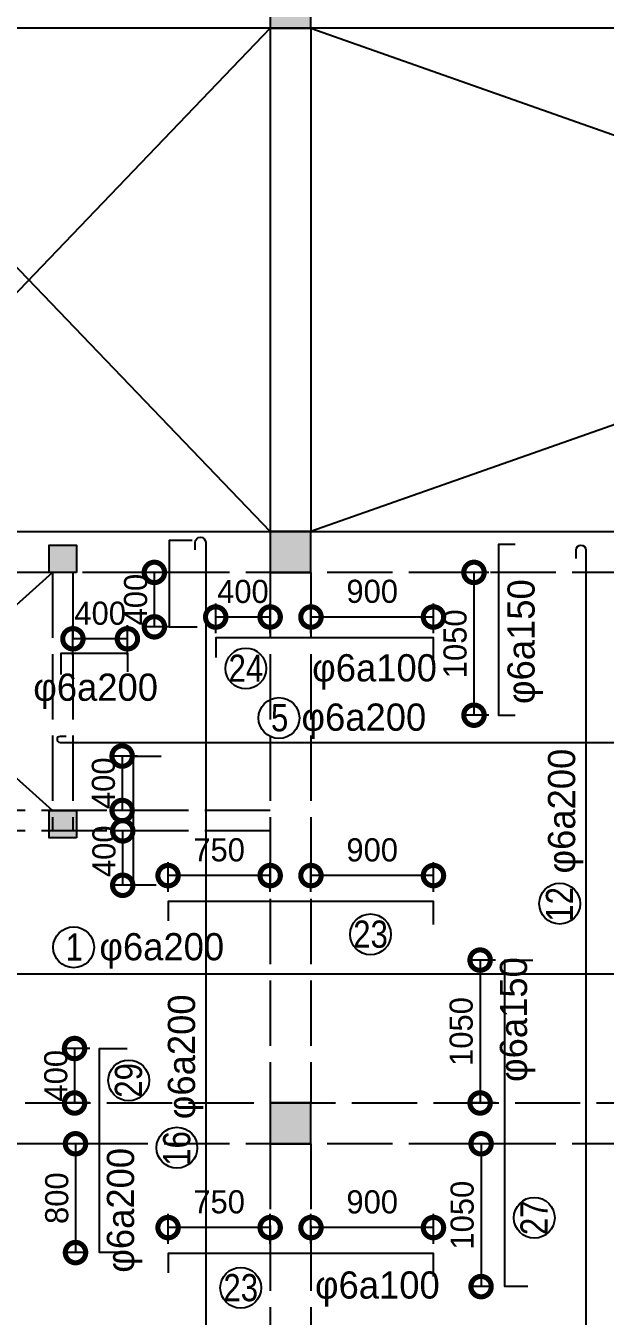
# Model space of a CAD drawing. Extents: x -103300 to -22645, y -943 to 55291.
# Drawn here: x -88092 to -83833, y 33765 to 43250 of the extents above; entities that cross this region are included whole.
import ezdxf

# ---------------------------------------------------------------- set-up
doc = ezdxf.new("R2010")
doc.units = 0
doc.header["$LTSCALE"] = 40
doc.linetypes.add('ACAD_ISO02W100', pattern=[15, 12, -3])
doc.layers.get('0').update_dxf_attribs({"linetype": 'CONTINUOUS'})
doc.layers.get('DEFPOINTS').update_dxf_attribs({"linetype": 'CONTINUOUS'})
for name, color, linetype in [('COT', 3, 'CONTINUOUS'), ('KTHUOT', 6, 'CONTINUOUS'), ('MANH', 2, 'CONTINUOUS'), ('TEXT', 7, 'CONTINUOUS'), ('THEP', 1, 'CONTINUOUS')]:
    doc.layers.add(name, color=color, linetype=linetype)
doc.styles.add('DIM-NEW', font='VHELVCN.TTF')
doc.styles.add('VNI-HELVE', font='VHELVEN.TTF')
doc.styles.add('VNI-TIMES', font='VTIMESN.TTF')
doc.dimstyles.new('D1', dxfattribs={"dimscale": 0, "dimtxt": 300, "dimasz": 250, "dimexe": 250, "dimexo": 0, "dimgap": 160, "dimtad": 1, "dimdec": 0, "dimdsep": 46, "dimtxsty": 'VNI-HELVE', "dimblk1": 'ARCHTICK', "dimblk2": 'ARCHTICK', "dimsah": 1, "dimcen": 2.5, "dimclrd": 6, "dimclre": 6, "dimclrt": 6, "dimadec": 0, "dimazin": 0, "dimtfac": 1, "dimtdec": 0, "dimtmove": 0, "dimatfit": 3, "dimldrblk": 'ARCHTICK', "dimfxl": 0, "dimtolj": 1, "dimtzin": 0, "dimarcsym": 0})

# ---------------------------------------------------------------- blocks, each defined once
blk = doc.blocks.new('_DotSmall')
at = {"color": 0, "linetype": 'ByBlock', "const_width": 0.5}
blk.add_lwpolyline([(-0.0625, 0, 1), (0.0625, 0, 1)], format="xyb", close=True, dxfattribs=at)
blk = doc.blocks.new('*D192')
at = {"layer": 'DEFPOINTS', "color": 0, "linetype": 'Continuous'}
for p in [(-87046.3, 34416.3), (-87046.3, 34226.7), (-86295.8, 34226.7)]:
    blk.add_point(p, dxfattribs=at)
at = {"layer": 'KTHUOT', "color": 9, "linetype": 'Continuous', "lineweight": -2}
for p, q in [((-87046.3, 34296.7), (-87046.3, 34516.3)), ((-86295.8, 34296.7), (-86295.8, 34516.3)), ((-86295.8, 34416.3), (-87046.3, 34416.3))]:
    blk.add_line(p, q, dxfattribs=at)
at = {"layer": 'KTHUOT', "color": 9, "linetype": 'Continuous', "lineweight": -2, "xscale": 300, "yscale": 300, "zscale": 300, "rotation": 180}
blk.add_blockref('_DotSmall', (-87046.3, 34416.3), dxfattribs=at)
at = {"layer": 'KTHUOT', "color": 9, "linetype": 'Continuous', "lineweight": -2, "xscale": 300, "yscale": 300, "zscale": 300}
blk.add_blockref('_DotSmall', (-86295.8, 34416.3), dxfattribs=at)
at = {"layer": 'KTHUOT', "color": 7, "linetype": 'Continuous', "insert": (-86671.1, 34604.8), "char_height": 170, "attachment_point": 5, "style": 'VNI-TIMES'}
blk.add_mtext('\\A1;750', dxfattribs=at)
blk = doc.blocks.new('_ARCHTICK')
at = {"color": 0, "linetype": 'ByBlock', "const_width": 0.15}
blk.add_lwpolyline([(-0.5, -0.5), (0.5, 0.5)], dxfattribs=at)
blk = doc.blocks.new('*D193')
at = {"layer": 'DEFPOINTS', "color": 0, "linetype": 'Continuous'}
for p in [(-85995.8, 34416.3), (-85995.8, 34226.7), (-85095.4, 34226.7)]:
    blk.add_point(p, dxfattribs=at)
at = {"layer": 'KTHUOT', "color": 9, "linetype": 'Continuous', "lineweight": -2}
for p, q in [((-85995.8, 34296.7), (-85995.8, 34516.3)), ((-85095.4, 34296.7), (-85095.4, 34516.3)), ((-85095.4, 34416.3), (-85995.8, 34416.3))]:
    blk.add_line(p, q, dxfattribs=at)
at = {"layer": 'KTHUOT', "color": 9, "linetype": 'Continuous', "lineweight": -2, "xscale": 300, "yscale": 300, "zscale": 300, "rotation": 180}
blk.add_blockref('_DotSmall', (-85995.8, 34416.3), dxfattribs=at)
at = {"layer": 'KTHUOT', "color": 9, "linetype": 'Continuous', "lineweight": -2, "xscale": 300, "yscale": 300, "zscale": 300}
blk.add_blockref('_DotSmall', (-85095.4, 34416.3), dxfattribs=at)
at = {"layer": 'KTHUOT', "color": 7, "linetype": 'Continuous', "insert": (-85545.6, 34604.4), "char_height": 170, "attachment_point": 5, "style": 'VNI-TIMES'}
blk.add_mtext('\\A1;900', dxfattribs=at)
blk = doc.blocks.new('*D229')
at = {"layer": 'DEFPOINTS', "color": 0, "linetype": 'Continuous'}
for p in [(-87745.8, 38744.5), (-87745.8, 38554.8), (-87345.4, 38554.8)]:
    blk.add_point(p, dxfattribs=at)
at = {"layer": 'KTHUOT', "color": 9, "linetype": 'Continuous', "lineweight": -2}
for p, q in [((-87745.8, 38624.8), (-87745.8, 38844.5)), ((-87345.4, 38624.8), (-87345.4, 38844.5)), ((-87345.4, 38744.5), (-87745.8, 38744.5))]:
    blk.add_line(p, q, dxfattribs=at)
at = {"layer": 'KTHUOT', "color": 9, "linetype": 'Continuous', "lineweight": -2, "xscale": 300, "yscale": 300, "zscale": 300, "rotation": 180}
blk.add_blockref('_DotSmall', (-87745.8, 38744.5), dxfattribs=at)
at = {"layer": 'KTHUOT', "color": 9, "linetype": 'Continuous', "lineweight": -2, "xscale": 300, "yscale": 300, "zscale": 300}
blk.add_blockref('_DotSmall', (-87345.4, 38744.5), dxfattribs=at)
at = {"layer": 'KTHUOT', "color": 7, "linetype": 'Continuous', "insert": (-87545.6, 38931.5), "char_height": 170, "attachment_point": 5, "style": 'VNI-TIMES'}
blk.add_mtext('\\A1;400', dxfattribs=at)
blk = doc.blocks.new('*D231')
at = {"layer": 'DEFPOINTS', "color": 0, "linetype": 'Continuous'}
for p in [(-85995.8, 38904.4), (-85995.8, 38714.7), (-85095.4, 38714.7)]:
    blk.add_point(p, dxfattribs=at)
at = {"layer": 'KTHUOT', "color": 9, "linetype": 'Continuous', "lineweight": -2}
for p, q in [((-85995.8, 38784.7), (-85995.8, 39004.4)), ((-85095.4, 38784.7), (-85095.4, 39004.4)), ((-85095.4, 38904.4), (-85995.8, 38904.4))]:
    blk.add_line(p, q, dxfattribs=at)
at = {"layer": 'KTHUOT', "color": 9, "linetype": 'Continuous', "lineweight": -2, "xscale": 300, "yscale": 300, "zscale": 300, "rotation": 180}
blk.add_blockref('_DotSmall', (-85995.8, 38904.4), dxfattribs=at)
at = {"layer": 'KTHUOT', "color": 9, "linetype": 'Continuous', "lineweight": -2, "xscale": 300, "yscale": 300, "zscale": 300}
blk.add_blockref('_DotSmall', (-85095.4, 38904.4), dxfattribs=at)
at = {"layer": 'KTHUOT', "color": 7, "linetype": 'Continuous', "insert": (-85545.6, 39092.4), "char_height": 170, "attachment_point": 5, "style": 'VNI-TIMES'}
blk.add_mtext('\\A1;900', dxfattribs=at)
blk = doc.blocks.new('*D230')
at = {"layer": 'DEFPOINTS', "color": 0, "linetype": 'Continuous'}
for p in [(-86696.3, 38904.4), (-86696.3, 38714.7), (-86295.8, 38714.7)]:
    blk.add_point(p, dxfattribs=at)
at = {"layer": 'KTHUOT', "color": 9, "linetype": 'Continuous', "lineweight": -2}
for p, q in [((-86696.3, 38784.7), (-86696.3, 39004.4)), ((-86295.8, 38784.7), (-86295.8, 39004.4)), ((-86295.8, 38904.4), (-86696.3, 38904.4))]:
    blk.add_line(p, q, dxfattribs=at)
at = {"layer": 'KTHUOT', "color": 9, "linetype": 'Continuous', "lineweight": -2, "xscale": 300, "yscale": 300, "zscale": 300, "rotation": 180}
blk.add_blockref('_DotSmall', (-86696.3, 38904.4), dxfattribs=at)
at = {"layer": 'KTHUOT', "color": 9, "linetype": 'Continuous', "lineweight": -2, "xscale": 300, "yscale": 300, "zscale": 300}
blk.add_blockref('_DotSmall', (-86295.8, 38904.4), dxfattribs=at)
at = {"layer": 'KTHUOT', "color": 7, "linetype": 'Continuous', "insert": (-86496.1, 39091.4), "char_height": 170, "attachment_point": 5, "style": 'VNI-TIMES'}
blk.add_mtext('\\A1;400', dxfattribs=at)
blk = doc.blocks.new('*D236')
at = {"layer": 'DEFPOINTS', "color": 0, "linetype": 'Continuous'}
for p in [(-85995.8, 37003.7), (-85995.8, 36814), (-85095.4, 36814)]:
    blk.add_point(p, dxfattribs=at)
at = {"layer": 'KTHUOT', "color": 9, "linetype": 'Continuous', "lineweight": -2}
for p, q in [((-85995.8, 36884), (-85995.8, 37103.7)), ((-85095.4, 36884), (-85095.4, 37103.7)), ((-85095.4, 37003.7), (-85995.8, 37003.7))]:
    blk.add_line(p, q, dxfattribs=at)
at = {"layer": 'KTHUOT', "color": 9, "linetype": 'Continuous', "lineweight": -2, "xscale": 300, "yscale": 300, "zscale": 300, "rotation": 180}
blk.add_blockref('_DotSmall', (-85995.8, 37003.7), dxfattribs=at)
at = {"layer": 'KTHUOT', "color": 9, "linetype": 'Continuous', "lineweight": -2, "xscale": 300, "yscale": 300, "zscale": 300}
blk.add_blockref('_DotSmall', (-85095.4, 37003.7), dxfattribs=at)
at = {"layer": 'KTHUOT', "color": 7, "linetype": 'Continuous', "insert": (-85545.6, 37191.7), "char_height": 170, "attachment_point": 5, "style": 'VNI-TIMES'}
blk.add_mtext('\\A1;900', dxfattribs=at)
blk = doc.blocks.new('*D237')
at = {"layer": 'DEFPOINTS', "color": 0, "linetype": 'Continuous'}
for p in [(-87046.3, 37003.7), (-87046.3, 36814), (-86295.8, 36814)]:
    blk.add_point(p, dxfattribs=at)
at = {"layer": 'KTHUOT', "color": 9, "linetype": 'Continuous', "lineweight": -2}
for p, q in [((-87046.3, 36884), (-87046.3, 37103.7)), ((-86295.8, 36884), (-86295.8, 37103.7)), ((-86295.8, 37003.7), (-87046.3, 37003.7))]:
    blk.add_line(p, q, dxfattribs=at)
at = {"layer": 'KTHUOT', "color": 9, "linetype": 'Continuous', "lineweight": -2, "xscale": 300, "yscale": 300, "zscale": 300, "rotation": 180}
blk.add_blockref('_DotSmall', (-87046.3, 37003.7), dxfattribs=at)
at = {"layer": 'KTHUOT', "color": 9, "linetype": 'Continuous', "lineweight": -2, "xscale": 300, "yscale": 300, "zscale": 300}
blk.add_blockref('_DotSmall', (-86295.8, 37003.7), dxfattribs=at)
at = {"layer": 'KTHUOT', "color": 7, "linetype": 'Continuous', "insert": (-86671.1, 37192.1), "char_height": 170, "attachment_point": 5, "style": 'VNI-TIMES'}
blk.add_mtext('\\A1;750', dxfattribs=at)
blk = doc.blocks.new('*D408')
at = {"layer": 'DEFPOINTS', "color": 0, "linetype": 'Continuous'}
for p in [(-87147.1, 39232.4), (-86964.7, 39232.4), (-86964.7, 38832.4)]:
    blk.add_point(p, dxfattribs=at)
at = {"layer": 'KTHUOT', "color": 9, "linetype": 'Continuous', "lineweight": -2}
for p, q in [((-87034.7, 39232.4), (-87217.1, 39232.4)), ((-87147.1, 38832.4), (-87147.1, 39232.4)), ((-87034.7, 38832.4), (-87217.1, 38832.4))]:
    blk.add_line(p, q, dxfattribs=at)
at = {"layer": 'KTHUOT', "color": 9, "linetype": 'Continuous', "lineweight": -2, "xscale": 300, "yscale": 300, "zscale": 300}
for p, rotation in [((-87147.1, 39232.4), 90), ((-87147.1, 38832.4), 270)]:
    blk.add_blockref('_DotSmall', p, dxfattribs=dict(at, rotation=rotation))
at = {"layer": 'KTHUOT', "color": 7, "linetype": 'Continuous', "insert": (-87284.1, 39032.4), "char_height": 170, "attachment_point": 5, "rotation": 90, "style": 'VNI-TIMES'}
blk.add_mtext('\\A1;400', dxfattribs=at)
blk = doc.blocks.new('*D409')
at = {"layer": 'DEFPOINTS', "color": 0, "linetype": 'Continuous'}
for p in [(-87201.6, 37882.5), (-87384, 37482.4), (-87201.6, 37482.4)]:
    blk.add_point(p, dxfattribs=at)
at = {"layer": 'KTHUOT', "color": 9, "linetype": 'Continuous', "lineweight": -2}
for p, q in [((-87271.6, 37882.5), (-87454, 37882.5)), ((-87384, 37882.5), (-87384, 37482.4)), ((-87271.6, 37482.4), (-87454, 37482.4))]:
    blk.add_line(p, q, dxfattribs=at)
at = {"layer": 'KTHUOT', "color": 9, "linetype": 'Continuous', "lineweight": -2, "xscale": 300, "yscale": 300, "zscale": 300}
for p, rotation in [((-87384, 37882.5), 90), ((-87384, 37482.4), 270)]:
    blk.add_blockref('_DotSmall', p, dxfattribs=dict(at, rotation=rotation))
at = {"layer": 'KTHUOT', "color": 7, "linetype": 'Continuous', "insert": (-87521, 37682.5), "char_height": 170, "attachment_point": 5, "rotation": 90, "style": 'VNI-TIMES'}
blk.add_mtext('\\A1;400', dxfattribs=at)
blk = doc.blocks.new('*D410')
at = {"layer": 'DEFPOINTS', "color": 0, "linetype": 'Continuous'}
for p in [(-87379.8, 37332.4), (-87246.9, 37332.4), (-87246.9, 36932.5)]:
    blk.add_point(p, dxfattribs=at)
at = {"layer": 'KTHUOT', "color": 9, "linetype": 'Continuous', "lineweight": -2}
for p, q in [((-87316.9, 37332.4), (-87449.8, 37332.4)), ((-87379.8, 36932.5), (-87379.8, 37332.4)), ((-87316.9, 36932.5), (-87449.8, 36932.5))]:
    blk.add_line(p, q, dxfattribs=at)
at = {"layer": 'KTHUOT', "color": 9, "linetype": 'Continuous', "lineweight": -2, "xscale": 300, "yscale": 300, "zscale": 300}
for p, rotation in [((-87379.8, 37332.4), 90), ((-87379.8, 36932.5), 270)]:
    blk.add_blockref('_DotSmall', p, dxfattribs=dict(at, rotation=rotation))
at = {"layer": 'KTHUOT', "color": 7, "linetype": 'Continuous', "insert": (-87516.8, 37182.5), "char_height": 170, "attachment_point": 5, "rotation": 90, "style": 'VNI-TIMES'}
blk.add_mtext('\\A1;400', dxfattribs=at)
blk = doc.blocks.new('*D411')
at = {"layer": 'DEFPOINTS', "color": 0, "linetype": 'Continuous'}
for p in [(-84617.5, 39232.4), (-84797.4, 38182.7), (-84617.5, 38182.7)]:
    blk.add_point(p, dxfattribs=at)
at = {"layer": 'KTHUOT', "color": 9, "linetype": 'Continuous', "lineweight": -2}
for p, q in [((-84687.5, 39232.4), (-84867.4, 39232.4)), ((-84797.4, 39232.4), (-84797.4, 38182.7)), ((-84687.5, 38182.7), (-84867.4, 38182.7))]:
    blk.add_line(p, q, dxfattribs=at)
at = {"layer": 'KTHUOT', "color": 9, "linetype": 'Continuous', "lineweight": -2, "xscale": 300, "yscale": 300, "zscale": 300}
for p, rotation in [((-84797.4, 39232.4), 90), ((-84797.4, 38182.7), 270)]:
    blk.add_blockref('_DotSmall', p, dxfattribs=dict(at, rotation=rotation))
at = {"layer": 'KTHUOT', "color": 7, "linetype": 'Continuous', "insert": (-84935.8, 38707.6), "char_height": 170, "attachment_point": 5, "rotation": 90, "style": 'VNI-TIMES'}
blk.add_mtext('\\A1;1050', dxfattribs=at)
blk = doc.blocks.new('*D412')
at = {"layer": 'DEFPOINTS', "color": 0, "linetype": 'Continuous'}
for p in [(-84569.9, 36382.5), (-84752.3, 35332.4), (-84569.9, 35332.4)]:
    blk.add_point(p, dxfattribs=at)
at = {"layer": 'KTHUOT', "color": 9, "linetype": 'Continuous', "lineweight": -2}
for p, q in [((-84639.9, 36382.5), (-84822.3, 36382.5)), ((-84752.3, 36382.5), (-84752.3, 35332.4)), ((-84639.9, 35332.4), (-84822.3, 35332.4))]:
    blk.add_line(p, q, dxfattribs=at)
at = {"layer": 'KTHUOT', "color": 9, "linetype": 'Continuous', "lineweight": -2, "xscale": 300, "yscale": 300, "zscale": 300}
for p, rotation in [((-84752.3, 36382.5), 90), ((-84752.3, 35332.4), 270)]:
    blk.add_blockref('_DotSmall', p, dxfattribs=dict(at, rotation=rotation))
at = {"layer": 'KTHUOT', "color": 7, "linetype": 'Continuous', "insert": (-84890.7, 35857.5), "char_height": 170, "attachment_point": 5, "rotation": 90, "style": 'VNI-TIMES'}
blk.add_mtext('\\A1;1050', dxfattribs=at)
blk = doc.blocks.new('*D413')
at = {"layer": 'DEFPOINTS', "color": 0, "linetype": 'Continuous'}
for p in [(-84612.3, 35032.4), (-84745.2, 33982.5), (-84612.3, 33982.5)]:
    blk.add_point(p, dxfattribs=at)
at = {"layer": 'KTHUOT', "color": 9, "linetype": 'Continuous', "lineweight": -2}
for p, q in [((-84682.3, 35032.4), (-84815.2, 35032.4)), ((-84745.2, 35032.4), (-84745.2, 33982.5)), ((-84682.3, 33982.5), (-84815.2, 33982.5))]:
    blk.add_line(p, q, dxfattribs=at)
at = {"layer": 'KTHUOT', "color": 9, "linetype": 'Continuous', "lineweight": -2, "xscale": 300, "yscale": 300, "zscale": 300}
for p, rotation in [((-84745.2, 35032.4), 90), ((-84745.2, 33982.5), 270)]:
    blk.add_blockref('_DotSmall', p, dxfattribs=dict(at, rotation=rotation))
at = {"layer": 'KTHUOT', "color": 7, "linetype": 'Continuous', "insert": (-84883.6, 34507.5), "char_height": 170, "attachment_point": 5, "rotation": 90, "style": 'VNI-TIMES'}
blk.add_mtext('\\A1;1050', dxfattribs=at)
blk = doc.blocks.new('*D454')
at = {"layer": 'DEFPOINTS', "color": 0, "linetype": 'Continuous'}
for p in [(-87551.6, 35732.5), (-87734, 35332.4), (-87551.6, 35332.4)]:
    blk.add_point(p, dxfattribs=at)
at = {"layer": 'KTHUOT', "color": 9, "linetype": 'Continuous', "lineweight": -2}
for p, q in [((-87621.6, 35732.5), (-87804, 35732.5)), ((-87734, 35732.5), (-87734, 35332.4)), ((-87621.6, 35332.4), (-87804, 35332.4))]:
    blk.add_line(p, q, dxfattribs=at)
at = {"layer": 'KTHUOT', "color": 9, "linetype": 'Continuous', "lineweight": -2, "xscale": 300, "yscale": 300, "zscale": 300}
for p, rotation in [((-87734, 35732.5), 90), ((-87734, 35332.4), 270)]:
    blk.add_blockref('_DotSmall', p, dxfattribs=dict(at, rotation=rotation))
at = {"layer": 'KTHUOT', "color": 7, "linetype": 'Continuous', "insert": (-87871.1, 35532.5), "char_height": 170, "attachment_point": 5, "rotation": 90, "style": 'VNI-TIMES'}
blk.add_mtext('\\A1;400', dxfattribs=at)
blk = doc.blocks.new('*D453')
at = {"layer": 'DEFPOINTS', "color": 0, "linetype": 'Continuous'}
for p in [(-87594, 35032.4), (-87726.9, 34232.5), (-87594, 34232.5)]:
    blk.add_point(p, dxfattribs=at)
at = {"layer": 'KTHUOT', "color": 9, "linetype": 'Continuous', "lineweight": -2}
for p, q in [((-87664, 35032.4), (-87796.9, 35032.4)), ((-87726.9, 35032.4), (-87726.9, 34232.5)), ((-87664, 34232.5), (-87796.9, 34232.5))]:
    blk.add_line(p, q, dxfattribs=at)
at = {"layer": 'KTHUOT', "color": 9, "linetype": 'Continuous', "lineweight": -2, "xscale": 300, "yscale": 300, "zscale": 300}
for p, rotation in [((-87726.9, 35032.4), 90), ((-87726.9, 34232.5), 270)]:
    blk.add_blockref('_DotSmall', p, dxfattribs=dict(at, rotation=rotation))
at = {"layer": 'KTHUOT', "color": 7, "linetype": 'Continuous', "insert": (-87864, 34632.5), "char_height": 170, "attachment_point": 5, "rotation": 90, "style": 'VNI-TIMES'}
blk.add_mtext('\\A1;800', dxfattribs=at)

msp = doc.modelspace()

# ---------------------------------------------------------------- linework, layer by layer
at = {"layer": 'COT'}
for points in [[(-86295.8, 43232.4), (-85995.8, 43232.4), (-85995.8, 43532.4), (-86295.8, 43532.4)], [(-86295.8, 39232.4), (-85995.8, 39232.4), (-85995.8, 39532.4), (-86295.8, 39532.4)], [(-87720, 39232.4), (-87920, 39232.4), (-87920, 39432.4), (-87720, 39432.4)], [(-87720, 37282.4), (-87920, 37282.4), (-87920, 37482.4), (-87720, 37482.4)], [(-86295.8, 35032.4), (-85995.8, 35032.4), (-85995.8, 35332.4), (-86295.8, 35332.4)]]:
    msp.add_lwpolyline(points, close=True, dxfattribs=at)
for points in [[(-86295.8, 43232.4), (-85995.8, 43232.4), (-86295.8, 43532.4), (-85995.8, 43532.4)], [(-86295.8, 39232.4), (-85995.8, 39232.4), (-86295.8, 39532.4), (-85995.8, 39532.4)], [(-87920, 39232.4), (-87720, 39232.4), (-87920, 39432.4), (-87720, 39432.4)], [(-87920, 37282.4), (-87720, 37282.4), (-87920, 37482.4), (-87720, 37482.4)], [(-86295.8, 35032.4), (-85995.8, 35032.4), (-86295.8, 35332.4), (-85995.8, 35332.4)]]:
    msp.add_solid(points, dxfattribs=at)
at = {"layer": 'KTHUOT', "color": 6, "linetype": 'Continuous'}
for centre in [(-86474.6, 38526.4), (-86231, 38162.1), (-84167.1, 36797.7), (-85558.1, 36571.5), (-87740.8, 36476.5), (-87335.9, 35498.1), (-86981.3, 35003.3), (-84354.2, 34488.3), (-86512.2, 33973.3)]:
    msp.add_circle(centre, 150, dxfattribs=at)
at = {"layer": 'MANH', "color": 9}
for p, q in [((-86295.8, 43232.4), (-89845.8, 39532.4)), ((-89845.8, 43232.4), (-86295.8, 39532.4)), ((-75495.8, 43232.4), (-85995.8, 39532.4)), ((-85995.8, 43232.4), (-75495.8, 39532.4)), ((-87895.8, 39232.4), (-89845.8, 37482.4)), ((-89845.8, 39232.4), (-87895.8, 37482.4))]:
    msp.add_line(p, q, dxfattribs=at)
at = {"layer": 'MANH', "linetype": 'Continuous'}
for p, q in [((-85995.8, 43232.4), (-89845.8, 43232.4)), ((-86295.8, 43232.4), (-86295.8, 39532.4)), ((-85995.8, 43232.4), (-85995.8, 39532.4)), ((-82395.8, 43232.4), (-85995.8, 43232.4)), ((-89845.8, 39532.4), (-86295.8, 39532.4)), ((-86295.8, 39532.4), (-82695.8, 39532.4))]:
    msp.add_line(p, q, dxfattribs=at)
at = {"layer": 'MANH', "linetype": 'ACAD_ISO02W100'}
for p, q in [((-85995.8, 39232.4), (-88995.8, 39232.4)), ((-87895.8, 39232.4), (-87895.8, 37332.4)), ((-87745.8, 39232.4), (-87745.8, 37332.4)), ((-86295.8, 39232.4), (-86295.8, 35332.4)), ((-82395.8, 39232.4), (-85995.8, 39232.4)), ((-85995.8, 39232.4), (-85995.8, 35332.4)), ((-86295.8, 37482.4), (-88995.8, 37482.4)), ((-86295.8, 37332.4), (-88995.8, 37332.4)), ((-89295.8, 35332.4), (-86295.8, 35332.4)), ((-86295.8, 35332.4), (-82695.8, 35332.4)), ((-85995.8, 35032.4), (-89070.8, 35032.4)), ((-86295.8, 35032.4), (-86295.8, 31132.4)), ((-85995.8, 35032.4), (-85995.8, 31132.4)), ((-82395.8, 35032.4), (-85995.8, 35032.4))]:
    msp.add_line(p, q, dxfattribs=at)
at = {"layer": 'THEP'}
for points in [[(-86869.6, 39468), (-87037.4, 39468), (-87037.4, 38832.4), (-86832.5, 38832.4)], [(-84494, 39438.3), (-84617.5, 39438.3), (-84617.5, 38182.7), (-84494, 38182.7)], [(-85095.1, 38593.8), (-85095.1, 38750.7), (-86695.6, 38750.7), (-86695.6, 38605.9)], [(-87831.4, 38481.4), (-87831.4, 38639.6), (-87345.4, 38639.6), (-87345.4, 38502.5)], [(-87133.8, 36932.4), (-87301.7, 36932.4), (-87301.7, 37882.5), (-87096.8, 37882.5)], [(-85095.4, 36645.1), (-85095.4, 36814), (-87046.3, 36814), (-87046.3, 36671.1)], [(-84402, 33982.5), (-84569.9, 33982.5), (-84569.9, 36382.5), (-84365, 36382.5)], [(-87383.8, 34232.5), (-87551.6, 34232.5), (-87551.6, 35732.5), (-87346.7, 35732.5)], [(-85095.4, 34057.8), (-85095.4, 34226.7), (-87046.3, 34226.7), (-87046.3, 34083.8)]]:
    msp.add_lwpolyline(points, dxfattribs=at)
for points in [[(-86847.1, 39398.9), (-86847.1, 39452.9, -1), (-86770, 39452.9), (-86770, 32188.8, -1), (-86823.8, 32188.8), (-86823.8, 32235)], [(-84046.5, 39334.4), (-84046.5, 39397.5, -1), (-83975.5, 39397.5), (-83975.5, 29421.3), (-83975.5, 29421.3, -1), (-84056.8, 29421.3), (-84056.8, 29464.4)], [(-87795.4, 38026.7), (-87840.2, 38026.7, 1), (-87840.2, 37981.9), (-82462.4, 37981.9, 1), (-82462.4, 38044.8), (-82507.3, 38044.8)], [(-71788.2, 36370.7), (-71703, 36370.7, -1), (-71703, 36280.4), (-71703, 36280.4), (-99390.5, 36280.4, -1), (-99390.5, 36365.2), (-99326.4, 36365.2)]]:
    msp.add_lwpolyline(points, format="xyb", dxfattribs=at)

# ---------------------------------------------------------------- texts
at = {"layer": 'TEXT', "style": 'DIM-NEW'}
for s, p in [('24', (-86601.8, 38428.3)), ('5', (-86290, 38064)), ('23', (-85685.3, 36473.4)), ('1', (-87799.8, 36378.4)), ('23', (-86639.4, 33875.2))]:
    msp.add_text(s, height=200, dxfattribs=at).set_placement(p)
for s, p in [('12', (-84069, 36664.8)), ('29', (-87237.8, 35370.8)), ('16', (-86883.2, 34870.4)), ('27', (-84256.1, 34361))]:
    msp.add_text(s, height=200, rotation=90, dxfattribs=at).set_placement(p)
at = {"layer": 'TEXT', "char_height": 200, "width": 982.857, "attachment_point": 1, "rotation": 90, "style": 'VNI-TIMES'}
for s, insert in [('{\\fSymbol|b0|i0|c2|p16;f}6a150', (-84551.5, 38264.9)), ('{\\fSymbol|b0|i0|c2|p16;f}6a200', (-84253.5, 37019.2)), ('{\\fSymbol|b0|i0|c2|p16;f}6a150', (-84607.1, 35486.7)), ('{\\fSymbol|b0|i0|c2|p16;f}6a200', (-87048, 35213)), ('{\\fSymbol|b0|i0|c2|p16;f}6a200', (-87496.3, 34084.6))]:
    msp.add_mtext(s, dxfattribs=dict(at, insert=insert))
at = {"layer": 'TEXT', "char_height": 200, "width": 982.857, "attachment_point": 1, "style": 'VNI-TIMES'}
for s, insert in [('{\\fSymbol|b0|i0|c2|p16;f}6a100', (-85986.9, 38631.3)), ('{\\fSymbol|b0|i0|c2|p16;f}6a200', (-88037.5, 38488.7)), ('{\\fSymbol|b0|i0|c2|p16;f}6a200', (-86065.7, 38268.7)), ('{\\fSymbol|b0|i0|c2|p16;f}6a200', (-87551.5, 36581.1)), ('{\\fSymbol|b0|i0|c2|p16;f}6a100', (-85966.3, 34094.4))]:
    msp.add_mtext(s, dxfattribs=dict(at, insert=insert))

# ---------------------------------------------------------------- dimensions: what is measured, and where the dimension line sits
at = {"layer": 'KTHUOT', "color": 6, "linetype": 'Continuous'}
for base, p1, p2, angle, override, picture, middle in [((-87147.1, 39232.4), (-86964.7, 38832.4), (-86964.7, 39232.4), 270, {"dimscale": 1, "dimtxt": 170, "dimasz": 300, "dimexe": 70, "dimexo": 70, "dimgap": 50, "dimtxsty": 'VNI-TIMES', "dimblk1": 'DotSmall', "dimblk2": 'DotSmall', "dimclrd": 9, "dimclre": 9, "dimclrt": 7}, '*D408', (-87147.1, 39032.4)), ((-86696.2719, 38904.3564), (-86295.8347, 38714.7157), (-86696.2719, 38714.7157), 180, {"dimscale": 1, "dimtxt": 170, "dimasz": 300, "dimexe": 100, "dimexo": 70, "dimgap": 100, "dimtxsty": 'VNI-TIMES', "dimblk1": 'DotSmall', "dimblk2": 'DotSmall', "dimclrd": 9, "dimclre": 9, "dimclrt": 7}, '*D230', (-86496.0533, 38904.3564)), ((-87745.8, 38744.5), (-87345.4, 38554.8), (-87745.8, 38554.8), 180, {"dimscale": 1, "dimtxt": 170, "dimasz": 300, "dimexe": 100, "dimexo": 70, "dimgap": 100, "dimtxsty": 'VNI-TIMES', "dimblk1": 'DotSmall', "dimblk2": 'DotSmall', "dimclrd": 9, "dimclre": 9, "dimclrt": 7}, '*D229', (-87545.6, 38744.5)), ((-87384, 37482.4), (-87201.6, 37882.5), (-87201.6, 37482.4), 90, {"dimscale": 1, "dimtxt": 170, "dimasz": 300, "dimexe": 70, "dimexo": 70, "dimgap": 50, "dimtxsty": 'VNI-TIMES', "dimblk1": 'DotSmall', "dimblk2": 'DotSmall', "dimclrd": 9, "dimclre": 9, "dimclrt": 7}, '*D409', (-87384, 37682.5)), ((-87379.8, 37332.4), (-87246.9, 36932.5), (-87246.9, 37332.4), 270, {"dimscale": 1, "dimtxt": 170, "dimasz": 300, "dimexe": 70, "dimexo": 70, "dimgap": 50, "dimtxsty": 'VNI-TIMES', "dimblk1": 'DotSmall', "dimblk2": 'DotSmall', "dimclrd": 9, "dimclre": 9, "dimclrt": 7}, '*D410', (-87379.8, 37182.5)), ((-87734, 35332.4), (-87551.6, 35732.5), (-87551.6, 35332.4), 90, {"dimscale": 1, "dimtxt": 170, "dimasz": 300, "dimexe": 70, "dimexo": 70, "dimgap": 50, "dimtxsty": 'VNI-TIMES', "dimblk1": 'DotSmall', "dimblk2": 'DotSmall', "dimclrd": 9, "dimclre": 9, "dimclrt": 7}, '*D454', (-87734, 35532.5))]:
    dim = msp.add_linear_dim(base=base, p1=p1, p2=p2, angle=angle, dimstyle='D1', override=override, dxfattribs=at)
    dim.commit()
    dim.dimension.update_dxf_attribs({"geometry": picture, "text_midpoint": middle, "dimtype": 160})
for base, p1, p2, angle, override, picture, middle in [((-84797.4, 38182.7), (-84617.5, 39232.4), (-84617.5, 38182.7), 90, {"dimscale": 1, "dimtxt": 170, "dimasz": 300, "dimexe": 70, "dimexo": 70, "dimgap": 50, "dimtxsty": 'VNI-TIMES', "dimblk1": 'DotSmall', "dimblk2": 'DotSmall', "dimclrd": 9, "dimclre": 9, "dimclrt": 7}, '*D411', (-84935.8, 38707.6)), ((-85995.8, 38904.4), (-85095.4, 38714.7), (-85995.8, 38714.7), 180, {"dimscale": 1, "dimtxt": 170, "dimasz": 300, "dimexe": 100, "dimexo": 70, "dimgap": 100, "dimtxsty": 'VNI-TIMES', "dimblk1": 'DotSmall', "dimblk2": 'DotSmall', "dimclrd": 9, "dimclre": 9, "dimclrt": 7}, '*D231', (-85545.6, 39092.4)), ((-87046.2719, 37003.6735), (-86295.8347, 36814.0328), (-87046.2719, 36814.0328), 180, {"dimscale": 1, "dimtxt": 170, "dimasz": 300, "dimexe": 100, "dimexo": 70, "dimgap": 100, "dimtxsty": 'VNI-TIMES', "dimblk1": 'DotSmall', "dimblk2": 'DotSmall', "dimclrd": 9, "dimclre": 9, "dimclrt": 7}, '*D237', (-86671.0533, 37192.0785)), ((-85995.8, 37003.7), (-85095.4, 36814), (-85995.8, 36814), 180, {"dimscale": 1, "dimtxt": 170, "dimasz": 300, "dimexe": 100, "dimexo": 70, "dimgap": 100, "dimtxsty": 'VNI-TIMES', "dimblk1": 'DotSmall', "dimblk2": 'DotSmall', "dimclrd": 9, "dimclre": 9, "dimclrt": 7}, '*D236', (-85545.6, 37191.7)), ((-84752.3, 35332.4), (-84569.9, 36382.5), (-84569.9, 35332.4), 90, {"dimscale": 1, "dimtxt": 170, "dimasz": 300, "dimexe": 70, "dimexo": 70, "dimgap": 50, "dimtxsty": 'VNI-TIMES', "dimblk1": 'DotSmall', "dimblk2": 'DotSmall', "dimclrd": 9, "dimclre": 9, "dimclrt": 7}, '*D412', (-84890.7, 35857.5)), ((-87726.9, 34232.5), (-87594, 35032.4), (-87594, 34232.5), 90, {"dimscale": 1, "dimtxt": 170, "dimasz": 300, "dimexe": 70, "dimexo": 70, "dimgap": 50, "dimtxsty": 'VNI-TIMES', "dimblk1": 'DotSmall', "dimblk2": 'DotSmall', "dimclrd": 9, "dimclre": 9, "dimclrt": 7}, '*D453', (-87864, 34632.5)), ((-84745.2, 33982.5), (-84612.3, 35032.4), (-84612.3, 33982.5), 90, {"dimscale": 1, "dimtxt": 170, "dimasz": 300, "dimexe": 70, "dimexo": 70, "dimgap": 50, "dimtxsty": 'VNI-TIMES', "dimblk1": 'DotSmall', "dimblk2": 'DotSmall', "dimclrd": 9, "dimclre": 9, "dimclrt": 7}, '*D413', (-84883.6, 34507.5)), ((-87046.2719, 34416.3477), (-86295.8347, 34226.7071), (-87046.2719, 34226.7071), 180, {"dimscale": 1, "dimtxt": 170, "dimasz": 300, "dimexe": 100, "dimexo": 70, "dimgap": 100, "dimtxsty": 'VNI-TIMES', "dimblk1": 'DotSmall', "dimblk2": 'DotSmall', "dimclrd": 9, "dimclre": 9, "dimclrt": 7}, '*D192', (-86671.0533, 34604.7528)), ((-85995.8, 34416.3), (-85095.4, 34226.7), (-85995.8, 34226.7), 180, {"dimscale": 1, "dimtxt": 170, "dimasz": 300, "dimexe": 100, "dimexo": 70, "dimgap": 100, "dimtxsty": 'VNI-TIMES', "dimblk1": 'DotSmall', "dimblk2": 'DotSmall', "dimclrd": 9, "dimclre": 9, "dimclrt": 7}, '*D193', (-85545.6, 34604.4))]:
    dim = msp.add_linear_dim(base=base, p1=p1, p2=p2, angle=angle, dimstyle='D1', override=override, dxfattribs=at)
    dim.commit()
    dim.dimension.update_dxf_attribs({"geometry": picture, "text_midpoint": middle})

doc.saveas('drawing.dxf')
